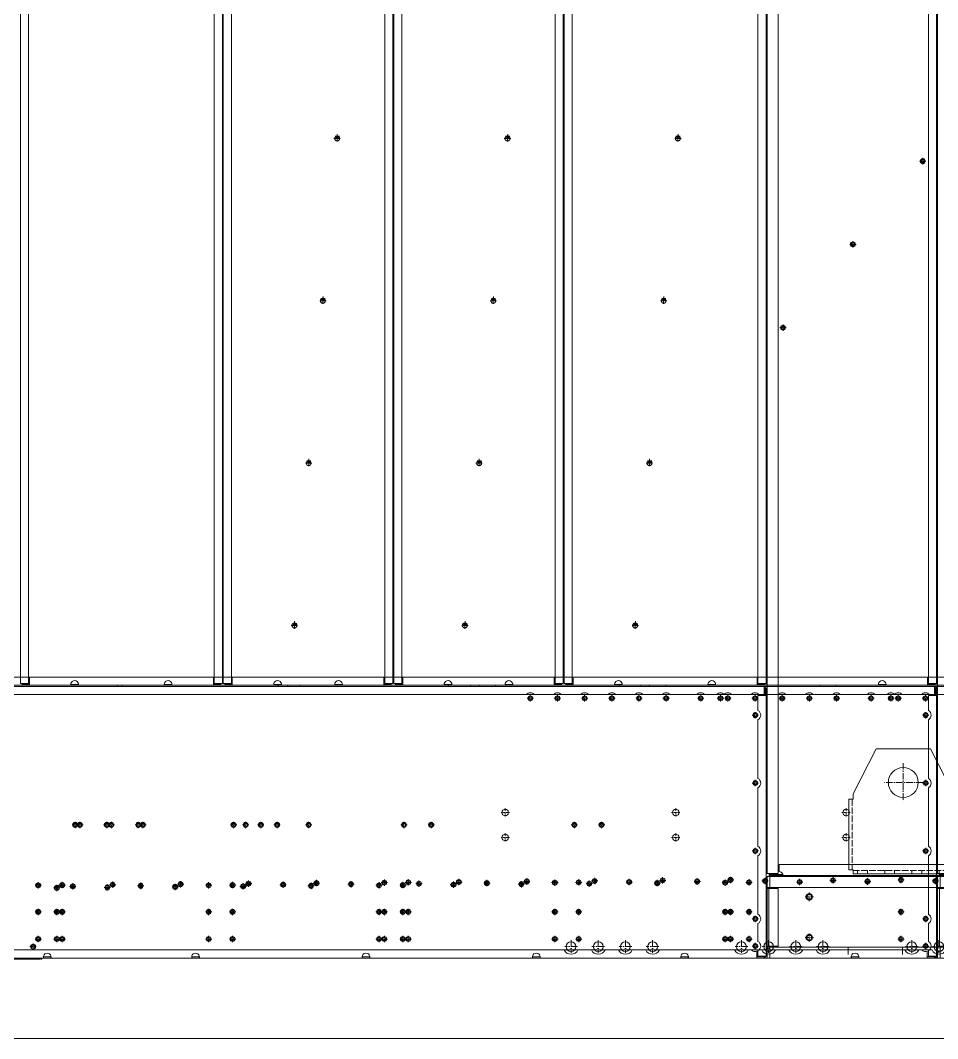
# Model space of a CAD drawing. Header units: millimetres. Extents: x -664082 to 30827, y -141530 to 21962.
# Drawn here: x -653954 to -652266, y -135803 to -133929 of the extents above; entities that cross this region are included whole.
import ezdxf

# ---------------------------------------------------------------- set-up
doc = ezdxf.new("R2010")
doc.units = ezdxf.units.MM
doc.linetypes.add('DASHDOT', pattern=[18.5, 12, -3, 0.5, -3])
doc.linetypes.add('DASHED', pattern=[15, 12, -3])

# ---------------------------------------------------------------- blocks, each defined once
blk = doc.blocks.new('457536')
at = {"color": 7, "lineweight": 5}
for p, q in [((114592.520962, 89152.297332), (114550.020962, 89069.297332)), ((114692.520962, 89152.297332), (114592.520962, 89152.297332)), ((114735.020962, 89069.297332), (114692.520962, 89152.297332)), ((114542.520962, 89059.297332), (114542.520962, 88929.797332)), ((114742.520962, 88929.797332), (114742.520962, 89059.297332)), ((114550.020962, 88922.297332), (114735.020962, 88922.297332))]:
    blk.add_line(p, q, dxfattribs=at)
at = {"color": 7, "linetype": 'DASHDOT', "lineweight": 5}
for p, q in [((114642.520962, 89126.047332), (114642.520962, 89054.547332)), ((114678.270962, 89090.297332), (114606.770962, 89090.297332))]:
    blk.add_line(p, q, dxfattribs=at)
at = {"color": 7, "lineweight": 5, "ltscale": 0.125}
for p, q in [((114550.020962, 89059.297332), (114550.020962, 89069.297332)), ((114735.020962, 89069.297332), (114735.020962, 89059.297332))]:
    blk.add_line(p, q, dxfattribs=at)
at = {"color": 7, "lineweight": 5, "ltscale": 0.09375}
for p, q in [((114542.520962, 89059.297332), (114550.020962, 89059.297332)), ((114742.520962, 89059.297332), (114735.020962, 89059.297332)), ((114550.020962, 88929.797332), (114542.520962, 88929.797332)), ((114550.020962, 88922.297332), (114550.020962, 88929.797332)), ((114735.020962, 88929.797332), (114742.520962, 88929.797332)), ((114735.020962, 88922.297332), (114735.020962, 88929.797332))]:
    blk.add_line(p, q, dxfattribs=at)
at = {"color": 7, "linetype": 'DASHED', "lineweight": 5}
for p, q in [((114548.520962, 89059.297332), (114548.520962, 88929.797332)), ((114736.520962, 88929.797332), (114736.520962, 89059.297332)), ((114550.020962, 88928.297332), (114735.020962, 88928.297332))]:
    blk.add_line(p, q, dxfattribs=at)
at = {"color": 7, "linetype": 'DASHED', "lineweight": 5, "ltscale": 0.075}
for p, q in [((114558.520962, 88928.297332), (114558.520962, 88922.297332)), ((114576.520962, 88928.297332), (114576.520962, 88922.297332)), ((114608.520962, 88928.297332), (114608.520962, 88922.297332)), ((114626.520962, 88928.297332), (114626.520962, 88922.297332)), ((114658.520962, 88928.297332), (114658.520962, 88922.297332)), ((114676.520962, 88928.297332), (114676.520962, 88922.297332)), ((114708.520962, 88928.297332), (114708.520962, 88922.297332)), ((114726.520962, 88928.297332), (114726.520962, 88922.297332))]:
    blk.add_line(p, q, dxfattribs=at)
at = {"color": 7, "lineweight": 5}
blk.add_circle((114642.520962, 89090.297332), 27.5, dxfattribs=at)
blk = doc.blocks.new('1')
at = {"color": 7, "lineweight": 20}
for p, q in [((14514.8, 8904.8), (14514.8, 12345.8)), ((14534.8, 12345.8), (14534.8, 8904.8)), ((12513.3, 12104.2), (12513.3, 9254.4)), ((12528.3, 9254.4), (12528.3, 12104.2)), ((13497.3, 12104.2), (13497.3, 9254.4)), ((13512.3, 9254.4), (13512.3, 12104.2)), ((13513.8, 12104.2), (13513.8, 9254.4)), ((13528.8, 9254.4), (13528.8, 12104.2)), ((14497.8, 12104.2), (14497.8, 9254.4)), ((14512.8, 9254.4), (14512.8, 12104.2)), ((13495.7, 9266.3), (12529.9, 9266.3)), ((14496.2, 9266.3), (13530.4, 9266.3)), ((14509.3, 9249.3), (11516.3, 9249.3)), ((12529.9, 9251.3), (12606.6, 9251.3)), ((12620.1, 9251.3), (13405.6, 9251.3)), ((13419.1, 9251.3), (13495.7, 9251.3)), ((13530.4, 9251.3), (13607.1, 9251.3)), ((13620.6, 9251.3), (14406.1, 9251.3)), ((14419.6, 9251.3), (14496.2, 9251.3)), ((14071.7, 9234.3), (11516.3, 9234.3)), ((14121.7, 9234.3), (14086, 9234.3)), ((14171.7, 9234.3), (14136, 9234.3)), ((14221.7, 9234.3), (14186, 9234.3)), ((14271.7, 9234.3), (14236, 9234.3)), ((14321.7, 9234.3), (14286, 9234.3)), ((14421.7, 9234.3), (14336, 9234.3)), ((14509.3, 9234.3), (14436, 9234.3)), ((14497.8, 9204.9), (14497.8, 9232.3)), ((14512.8, 8752.8), (14512.8, 9232.3)), ((14497.8, 9079.9), (14497.8, 9187.6)), ((14497.8, 8954.9), (14497.8, 9062.6)), ((14497.8, 8829.9), (14497.8, 8937.6)), ((14536.8, 8921.3), (14990.8, 8921.3)), ((16908.1, 8899.3), (14519.5, 8899.3)), ((14983.8, 8901.3), (14543.8, 8901.3)), ((15704.8, 8900.9), (14554.8, 8900.9)), ((14514.8, 8879.3), (16912.8, 8879.3)), ((14514.8, 8771.3), (14514.8, 8877.3)), ((14518, 8877.3), (14518, 8771.3)), ((14519.5, 8879.3), (16908.1, 8879.3)), ((14534.8, 8771.3), (14534.8, 8877.3)), ((14497.8, 8779.9), (14497.8, 8812.6)), ((14141.2, 8764.3), (11884.5, 8764.3)), ((14191.2, 8764.3), (14166.5, 8764.3)), ((14241.2, 8764.3), (14216.5, 8764.3)), ((14291.2, 8764.3), (14266.5, 8764.3)), ((14485.7, 8764.3), (14316.5, 8764.3)), ((14663.8, 8769.3), (14514.8, 8769.3)), ((16908.1, 8769.3), (14519.5, 8769.3)), ((16663.8, 8769.3), (14763.8, 8769.3)), ((12549.3, 8747.3), (11562.3, 8747.3)), ((12556.1, 8749.3), (11669.6, 8749.3)), ((13456.1, 8749.3), (12569.6, 8749.3)), ((14356.1, 8749.3), (13469.6, 8749.3)), ((14495.8, 8749.3), (14369.6, 8749.3)), ((16912.8, 8749.3), (14514.8, 8749.3)), ((14519.5, 8749.3), (16908.1, 8749.3))]:
    blk.add_line(p, q, dxfattribs=at)
at = {"color": 7, "linetype": 'DASHDOT', "lineweight": 20, "ltscale": 0.2925}
for p, q in [((13729.1, 10257.8), (13717.4, 10257.8)), ((14806.9, 10216), (14795.2, 10216)), ((14678.4, 10062.8), (14666.7, 10062.8)), ((13703, 9959), (13691.3, 9959)), ((14549.8, 9909.6), (14538.1, 9909.6)), ((13676.8, 9660.1), (13665.1, 9660.1)), ((13671, 9666), (13671, 9654.3)), ((13650.7, 9361.3), (13639, 9361.3)), ((14084.7, 9227.3), (14073, 9227.3)), ((14078.8, 9233.1), (14078.8, 9221.4)), ((14134.7, 9227.3), (14123, 9227.3)), ((14128.8, 9233.1), (14128.8, 9221.4)), ((14184.7, 9227.3), (14173, 9227.3)), ((14178.8, 9233.1), (14178.8, 9221.4)), ((14234.7, 9227.3), (14223, 9227.3)), ((14228.8, 9233.1), (14228.8, 9221.4)), ((14284.7, 9227.3), (14273, 9227.3)), ((14278.8, 9233.1), (14278.8, 9221.4)), ((14334.7, 9227.3), (14323, 9227.3)), ((14328.8, 9233.1), (14328.8, 9221.4)), ((14434.7, 9227.3), (14423, 9227.3)), ((14428.8, 9233.1), (14428.8, 9221.4)), ((14498.7, 9196.3), (14487, 9196.3)), ((14492.8, 9202.1), (14492.8, 9190.4)), ((14498.7, 9071.3), (14487, 9071.3)), ((14492.8, 9077.1), (14492.8, 9065.4)), ((12622.8, 9000.1), (12622.8, 8988.4)), ((12680.8, 9000.1), (12680.8, 8988.4)), ((12738.8, 9000.1), (12738.8, 8988.4)), ((12927.8, 9000.1), (12927.8, 8988.4)), ((12985.8, 9000.1), (12985.8, 8988.4)), ((13043.8, 9000.1), (13043.8, 8988.4)), ((13532.8, 9000.1), (13532.8, 8988.4)), ((13582.8, 9000.1), (13582.8, 8988.4)), ((13588.7, 8994.3), (13577, 8994.3)), ((14498.7, 8946.3), (14487, 8946.3)), ((14492.8, 8952.1), (14492.8, 8940.4)), ((12580.3, 8884.3), (12580.3, 8872.6)), ((12673.3, 8885), (12673.3, 8873.3)), ((12798.3, 8886), (12798.3, 8874.3)), ((12923.3, 8887), (12923.3, 8875.3)), ((13048.3, 8888), (13048.3, 8876.3)), ((13173.3, 8888.9), (13173.3, 8877.2)), ((13217.3, 8889.3), (13217.3, 8877.6)), ((13310.3, 8890), (13310.3, 8878.3)), ((13435.3, 8891), (13435.3, 8879.3)), ((13566.2, 8886.2), (13554.5, 8886.2)), ((13560.3, 8892), (13560.3, 8880.3)), ((13691.2, 8887.2), (13679.5, 8887.2)), ((13685.3, 8893), (13685.3, 8881.3)), ((13816.2, 8888.1), (13804.5, 8888.1)), ((13810.3, 8893.9), (13810.3, 8882.2)), ((13860.2, 8888.5), (13848.5, 8888.5)), ((13854.3, 8894.3), (13854.3, 8882.6)), ((13953.2, 8889.2), (13941.5, 8889.2)), ((13947.3, 8895), (13947.3, 8883.3)), ((14078.2, 8890.2), (14066.5, 8890.2)), ((14072.3, 8896), (14072.3, 8884.3)), ((14203.2, 8891.2), (14191.5, 8891.2)), ((14197.3, 8897), (14197.3, 8885.3)), ((14328.2, 8892.2), (14316.5, 8892.2)), ((14322.3, 8898), (14322.3, 8886.3)), ((14453.2, 8893.1), (14441.5, 8893.1)), ((14447.3, 8898.9), (14447.3, 8887.2)), ((12580.3, 8840.1), (12580.3, 8828.4)), ((13173.3, 8840.1), (13173.3, 8828.4)), ((13217.3, 8840.1), (13217.3, 8828.4)), ((13816.2, 8834.3), (13804.5, 8834.3)), ((13810.3, 8840.1), (13810.3, 8828.4)), ((13860.2, 8834.3), (13848.5, 8834.3)), ((13854.3, 8840.1), (13854.3, 8828.4)), ((14453.2, 8834.3), (14441.5, 8834.3)), ((14447.3, 8840.1), (14447.3, 8828.4)), ((14498.7, 8821.3), (14487, 8821.3)), ((14492.8, 8827.1), (14492.8, 8815.4)), ((12580.3, 8790.1), (12580.3, 8778.4)), ((13173.3, 8790.1), (13173.3, 8778.4)), ((13217.3, 8790.1), (13217.3, 8778.4)), ((13810.3, 8790.1), (13810.3, 8778.4)), ((13854.3, 8790.1), (13854.3, 8778.4)), ((14447.3, 8790.1), (14447.3, 8778.4)), ((12536.8, 8776.1), (12536.8, 8764.4)), ((13816.2, 8784.3), (13804.5, 8784.3)), ((13860.2, 8784.3), (13848.5, 8784.3)), ((14453.2, 8784.3), (14441.5, 8784.3)), ((14498.7, 8771.3), (14487, 8771.3)), ((14492.8, 8777.1), (14492.8, 8765.4))]:
    blk.add_line(p, q, dxfattribs=at)
at = {"color": 7, "linetype": 'DASHDOT', "lineweight": 20, "ltscale": 0.195}
for p, q in [((13727.2, 10257.8), (13719.4, 10257.8)), ((13727.5, 10261.8), (13719.7, 10261.8)), ((14805, 10216), (14797.2, 10216)), ((14676.4, 10062.8), (14668.6, 10062.8)), ((13701, 9959), (13693.2, 9959)), ((13701.4, 9963), (13693.6, 9963)), ((14547.8, 9909.6), (14540, 9909.6)), ((13674.9, 9660.1), (13667.1, 9660.1)), ((13675.2, 9664.1), (13667.4, 9664.1)), ((13671, 9664), (13671, 9656.2)), ((13671.3, 9668), (13671.3, 9660.2)), ((13648.7, 9361.3), (13640.9, 9361.3)), ((13649.1, 9365.2), (13641.3, 9365.2)), ((13644.8, 9365.2), (13644.8, 9357.4)), ((12797.9, 8884.1), (12797.9, 8876.3)), ((12922.9, 8885), (12922.9, 8877.2)), ((13047.9, 8886), (13047.9, 8878.2)), ((13172.8, 8887), (13172.8, 8879.2)), ((13216.8, 8887.3), (13216.8, 8879.5)), ((13309.9, 8888.1), (13309.9, 8880.3)), ((13434.9, 8889.1), (13434.9, 8881.3)), ((13563.8, 8886.1), (13556, 8886.1)), ((13559.9, 8890), (13559.9, 8882.2)), ((13684.9, 8891), (13684.9, 8883.2)), ((13813.7, 8888.1), (13805.9, 8888.1)), ((13809.8, 8892), (13809.8, 8884.2)), ((13857.7, 8888.4), (13849.9, 8888.4)), ((13853.8, 8892.3), (13853.8, 8884.5)), ((13950.8, 8889.2), (13943, 8889.2)), ((13946.9, 8893.1), (13946.9, 8885.3)), ((14075.8, 8890.2), (14068, 8890.2)), ((14071.9, 8894.1), (14071.9, 8886.3)), ((14200.8, 8891.1), (14193, 8891.1)), ((14196.9, 8895), (14196.9, 8887.2)), ((14325.8, 8892.1), (14318, 8892.1)), ((14321.9, 8896), (14321.9, 8888.2)), ((14450.7, 8893.1), (14442.9, 8893.1)), ((14446.8, 8897), (14446.8, 8889.2)), ((12579.8, 8882.3), (12579.8, 8874.5)), ((12672.9, 8883.1), (12672.9, 8875.3)), ((12579.8, 8838.2), (12579.8, 8830.4)), ((13172.8, 8838.2), (13172.8, 8830.4)), ((13216.8, 8838.2), (13216.8, 8830.4)), ((13813.7, 8834.3), (13805.9, 8834.3)), ((13809.8, 8838.2), (13809.8, 8830.4)), ((13857.7, 8834.3), (13849.9, 8834.3)), ((13853.8, 8838.2), (13853.8, 8830.4)), ((14450.7, 8834.3), (14442.9, 8834.3)), ((14446.8, 8838.2), (14446.8, 8830.4)), ((12579.8, 8788.2), (12579.8, 8780.4)), ((13172.8, 8788.2), (13172.8, 8780.4)), ((13216.8, 8788.2), (13216.8, 8780.4)), ((13813.7, 8784.3), (13805.9, 8784.3)), ((13809.8, 8788.2), (13809.8, 8780.4)), ((13857.7, 8784.3), (13849.9, 8784.3)), ((13853.8, 8788.2), (13853.8, 8780.4)), ((14450.7, 8784.3), (14442.9, 8784.3)), ((14446.8, 8788.2), (14446.8, 8780.4))]:
    blk.add_line(p, q, dxfattribs=at)
at = {"color": 7, "linetype": 'DASHDOT', "lineweight": 20, "ltscale": 0.292499}
for p, q in [((13723.3, 10263.7), (13723.3, 10252)), ((14672.5, 10068.6), (14672.5, 10056.9)), ((13697.1, 9964.8), (13697.1, 9953.1)), ((13644.8, 9367.1), (13644.8, 9355.4)), ((12628.7, 8994.3), (12617, 8994.3)), ((12686.7, 8994.3), (12675, 8994.3)), ((12744.7, 8994.3), (12733, 8994.3)), ((12933.7, 8994.3), (12922, 8994.3)), ((12991.7, 8994.3), (12980, 8994.3)), ((13049.7, 8994.3), (13038, 8994.3)), ((13538.7, 8994.3), (13527, 8994.3)), ((13316.2, 8884.2), (13304.5, 8884.2)), ((13441.2, 8885.2), (13429.5, 8885.2)), ((12586.2, 8878.5), (12574.5, 8878.5)), ((12679.2, 8879.2), (12667.5, 8879.2)), ((12804.2, 8880.2), (12792.5, 8880.2)), ((12929.2, 8881.2), (12917.5, 8881.2)), ((13054.2, 8882.2), (13042.5, 8882.2)), ((13179.2, 8883.1), (13167.5, 8883.1)), ((13223.2, 8883.5), (13211.5, 8883.5)), ((12586.2, 8834.3), (12574.5, 8834.3)), ((13179.2, 8834.3), (13167.5, 8834.3)), ((13223.2, 8834.3), (13211.5, 8834.3)), ((12586.2, 8784.3), (12574.5, 8784.3)), ((13179.2, 8784.3), (13167.5, 8784.3)), ((13223.2, 8784.3), (13211.5, 8784.3)), ((12542.7, 8770.3), (12531, 8770.3))]:
    blk.add_line(p, q, dxfattribs=at)
at = {"color": 7, "linetype": 'DASHDOT', "lineweight": 20, "ltscale": 0.194998}
for p, q in [((13723.3, 10261.7), (13723.3, 10253.9)), ((14801.1, 10219.9), (14801.1, 10212.1)), ((13697.1, 9962.9), (13697.1, 9955.1)), ((13697.5, 9966.9), (13697.5, 9959.1)), ((13051.8, 8882.1), (13044, 8882.1))]:
    blk.add_line(p, q, dxfattribs=at)
at = {"color": 7, "linetype": 'DASHDOT', "lineweight": 20, "ltscale": 0.195001}
for p, q in [((13723.6, 10265.7), (13723.6, 10257.9)), ((14672.5, 10066.7), (14672.5, 10058.9)), ((14543.9, 9913.5), (14543.9, 9905.7)), ((13645.2, 9369.1), (13645.2, 9361.3)), ((13313.8, 8884.2), (13306, 8884.2)), ((13438.8, 8885.2), (13431, 8885.2)), ((13688.8, 8887.1), (13681, 8887.1)), ((12583.7, 8878.4), (12575.9, 8878.4)), ((12676.8, 8879.2), (12669, 8879.2)), ((12801.8, 8880.2), (12794, 8880.2)), ((12926.8, 8881.1), (12919, 8881.1)), ((13176.7, 8883.1), (13168.9, 8883.1)), ((13220.7, 8883.4), (13212.9, 8883.4)), ((12583.7, 8834.3), (12575.9, 8834.3)), ((13176.7, 8834.3), (13168.9, 8834.3)), ((13220.7, 8834.3), (13212.9, 8834.3)), ((12583.7, 8784.3), (12575.9, 8784.3)), ((13176.7, 8784.3), (13168.9, 8784.3)), ((13220.7, 8784.3), (13212.9, 8784.3))]:
    blk.add_line(p, q, dxfattribs=at)
at = {"color": 7, "linetype": 'DASHDOT', "lineweight": 20, "ltscale": 0.292502}
for p, q in [((14801, 10221.8), (14801, 10210.1)), ((14543.9, 9915.4), (14543.9, 9903.7))]:
    blk.add_line(p, q, dxfattribs=at)
at = {"color": 7, "lineweight": 20, "ltscale": 0.077786}
blk.add_line((14514.8, 9909.1), (14512.8, 9906.8), dxfattribs=at)
at = {"color": 7, "lineweight": 20, "ltscale": 0.05349}
blk.add_line((14512.8, 9851.9), (14514.8, 9851.1), dxfattribs=at)
blk.add_line((14512.8, 9851.9), (14514.8, 9851.1), dxfattribs=at)
at = {"color": 7, "lineweight": 20, "ltscale": 0.039896}
blk.add_line((14514.3, 9846), (14512.8, 9846.5), dxfattribs=at)
at = {"color": 7, "lineweight": 20, "ltscale": 0.012708}
for p, q in [((14514.3, 9846), (14514.8, 9846)), ((14514.3, 9273.7), (14514.8, 9273.7)), ((14514.8, 9273.7), (14514.3, 9273.7))]:
    blk.add_line(p, q, dxfattribs=at)
at = {"color": 7, "lineweight": 20, "ltscale": 0.2975}
for p, q in [((12529.9, 9266.3), (12529.9, 9254.4)), ((13495.7, 9254.4), (13495.7, 9266.3)), ((13530.4, 9266.3), (13530.4, 9254.4)), ((14496.2, 9254.4), (14496.2, 9266.3)), ((12516.4, 9254.4), (12528.3, 9254.4)), ((13497.3, 9254.4), (13509.2, 9254.4)), ((13516.9, 9254.4), (13528.8, 9254.4)), ((14497.8, 9254.4), (14509.7, 9254.4))]:
    blk.add_line(p, q, dxfattribs=at)
at = {"color": 7, "lineweight": 20, "ltscale": 0.4625}
blk.add_line((14514.3, 9273.7), (14514.3, 9255.2), dxfattribs=at)
blk.add_line((14514.3, 9273.7), (14514.3, 9255.2), dxfattribs=at)
at = {"color": 7, "lineweight": 20, "ltscale": 0.0775}
for p, q in [((12513.3, 9254.4), (12516.4, 9254.4)), ((12529.9, 9251.3), (12529.9, 9254.4)), ((13495.7, 9251.3), (13495.7, 9254.4)), ((13512.3, 9254.4), (13509.2, 9254.4)), ((13513.8, 9254.4), (13516.9, 9254.4)), ((13530.4, 9251.3), (13530.4, 9254.4)), ((14496.2, 9251.3), (14496.2, 9254.4)), ((14512.8, 9254.4), (14509.7, 9254.4))]:
    blk.add_line(p, q, dxfattribs=at)
at = {"color": 7, "lineweight": 20, "ltscale": 0.0375}
for p, q in [((12516.4, 9252.9), (12516.4, 9254.4)), ((13509.2, 9252.9), (13509.2, 9254.4)), ((13516.9, 9252.9), (13516.9, 9254.4)), ((14510.8, 9245.8), (14509.3, 9245.8)), ((14509.7, 9252.9), (14509.7, 9254.4)), ((14518.3, 8903.3), (14518.3, 8904.8)), ((14518, 8877.3), (14519.5, 8877.3)), ((14509.3, 8751.3), (14509.3, 8752.8))]:
    blk.add_line(p, q, dxfattribs=at)
at = {"color": 7, "lineweight": 20, "ltscale": 0.3375}
for p, q in [((12529.9, 9252.9), (12516.4, 9252.9)), ((12516.4, 9251.3), (12529.9, 9251.3)), ((13509.2, 9252.9), (13495.7, 9252.9)), ((13495.7, 9251.3), (13509.2, 9251.3)), ((13530.4, 9252.9), (13516.9, 9252.9)), ((13516.9, 9251.3), (13530.4, 9251.3)), ((14509.7, 9252.9), (14496.2, 9252.9)), ((14496.2, 9251.3), (14509.7, 9251.3)), ((14510.8, 9232.3), (14510.8, 9245.8)), ((14512.8, 9245.8), (14512.8, 9232.3)), ((14495.8, 8751.3), (14509.3, 8751.3)), ((14509.3, 8749.3), (14495.8, 8749.3))]:
    blk.add_line(p, q, dxfattribs=at)
at = {"color": 7, "lineweight": 20, "ltscale": 0.04}
for p, q in [((12516.4, 9251.3), (12516.4, 9252.9)), ((12606.6, 9251.3), (12606.6, 9252.9)), ((12620.1, 9251.3), (12620.1, 9252.9)), ((13405.6, 9251.3), (13405.6, 9252.9)), ((13419.1, 9251.3), (13419.1, 9252.9)), ((13509.2, 9251.3), (13509.2, 9252.9)), ((13516.9, 9251.3), (13516.9, 9252.9)), ((13607.1, 9251.3), (13607.1, 9252.9)), ((13620.6, 9251.3), (13620.6, 9252.9)), ((14406.1, 9251.3), (14406.1, 9252.9)), ((14419.6, 9251.3), (14419.6, 9252.9)), ((14509.7, 9251.3), (14509.7, 9252.9)), ((14554.8, 8899.3), (14554.8, 8900.9))]:
    blk.add_line(p, q, dxfattribs=at)
at = {"color": 7, "lineweight": 20, "ltscale": 0.168029}
for p, q in [((12606.6, 9252.9), (12613.3, 9252.9)), ((12606.6, 9251.3), (12613.3, 9251.3)), ((12620.1, 9252.9), (12613.3, 9252.9)), ((12620.1, 9251.3), (12613.3, 9251.3)), ((13405.6, 9252.9), (13412.3, 9252.9)), ((13405.6, 9251.3), (13412.3, 9251.3)), ((13419.1, 9252.9), (13412.3, 9252.9)), ((13419.1, 9251.3), (13412.3, 9251.3)), ((13607.1, 9252.9), (13613.8, 9252.9)), ((13607.1, 9251.3), (13613.8, 9251.3)), ((13620.6, 9252.9), (13613.8, 9252.9)), ((13620.6, 9251.3), (13613.8, 9251.3)), ((14406.1, 9252.9), (14412.8, 9252.9)), ((14406.1, 9251.3), (14412.8, 9251.3)), ((14419.6, 9252.9), (14412.8, 9252.9)), ((14419.6, 9251.3), (14412.8, 9251.3))]:
    blk.add_line(p, q, dxfattribs=at)
at = {"color": 7, "lineweight": 20, "ltscale": 0.050191}
for p, q in [((12700.6, 9249.3), (12700.7, 9251.3)), ((12700.7, 9251.3), (12700.6, 9249.3)), ((13005.4, 9249.3), (13005.5, 9251.3)), ((13005.5, 9251.3), (13005.4, 9249.3)), ((13655.1, 9249.3), (13655.3, 9251.3))]:
    blk.add_line(p, q, dxfattribs=at)
at = {"color": 7, "lineweight": 20, "ltscale": 0.05019}
blk.add_line((13615.1, 9251.3), (13615, 9249.3), dxfattribs=at)
at = {"color": 7, "lineweight": 20, "ltscale": 0.05}
for p, q in [((13984.6, 9251.3), (13984.6, 9249.3)), ((14512.8, 9245.8), (14510.8, 9245.8)), ((14518.3, 8901.3), (14518.3, 8903.3)), ((14529.8, 8901.3), (14529.8, 8903.3)), ((14514.8, 8877.3), (14514.8, 8879.3)), ((14518, 8877.3), (14518, 8879.3)), ((14518, 8877.3), (14518, 8879.3)), ((14514.8, 8769.3), (14514.8, 8771.3)), ((14518, 8769.3), (14518, 8771.3)), ((14518, 8769.3), (14518, 8771.3)), ((12552.8, 8747.3), (12550.8, 8747.3)), ((12556.1, 8749.3), (12556.1, 8751.3)), ((12569.6, 8749.3), (12569.6, 8751.3)), ((13456.1, 8749.3), (13456.1, 8751.3)), ((13469.6, 8749.3), (13469.6, 8751.3)), ((14356.1, 8749.3), (14356.1, 8751.3)), ((14369.6, 8749.3), (14369.6, 8751.3)), ((14509.3, 8749.3), (14509.3, 8751.3))]:
    blk.add_line(p, q, dxfattribs=at)
at = {"color": 7, "lineweight": 20, "ltscale": 0.049942}
blk.add_line((14014.6, 9251.3), (14014.6, 9249.3), dxfattribs=at)
at = {"color": 7, "lineweight": 20, "ltscale": 0.049995}
blk.add_line((14014.6, 9251.3), (14014.6, 9249.3), dxfattribs=at)
at = {"color": 7, "lineweight": 20, "ltscale": 0.0875}
for p, q in [((14509.3, 9249.3), (14509.3, 9245.8)), ((14512.8, 9232.3), (14509.3, 9232.3)), ((14514.8, 8904.8), (14518.3, 8904.8)), ((14495.8, 8749.3), (14495.8, 8752.8)), ((14512.8, 8752.8), (14509.3, 8752.8))]:
    blk.add_line(p, q, dxfattribs=at)
at = {"color": 7, "lineweight": 20, "ltscale": 0.2875}
for p, q in [((14509.3, 9234.3), (14509.3, 9245.8)), ((14497.8, 9232.3), (14509.3, 9232.3)), ((14518.3, 8903.3), (14529.8, 8903.3)), ((14529.8, 8901.3), (14518.3, 8901.3)), ((14497.8, 8752.8), (14509.3, 8752.8))]:
    blk.add_line(p, q, dxfattribs=at)
at = {"color": 7, "lineweight": 20, "ltscale": 0.114792}
blk.add_line((14509.7, 9253.7), (14514.3, 9253.7), dxfattribs=at)
at = {"color": 7, "lineweight": 20, "ltscale": 0.114793}
blk.add_line((14514.3, 9251.7), (14509.7, 9251.7), dxfattribs=at)
at = {"color": 7, "lineweight": 20, "ltscale": 0.037293}
blk.add_line((14512.8, 9255.2), (14514.3, 9255.2), dxfattribs=at)
at = {"color": 7, "lineweight": 20, "ltscale": 0.037353}
blk.add_line((14514.3, 9255.2), (14512.8, 9255.2), dxfattribs=at)
at = {"color": 7, "linetype": 'DASHDOT', "lineweight": 20, "ltscale": 0.390001}
for p, q in [((14040.6, 9017.3), (14025, 9017.3)), ((14040.6, 8971.3), (14025, 8971.3))]:
    blk.add_line(p, q, dxfattribs=at)
at = {"color": 7, "linetype": 'DASHDOT', "lineweight": 20, "ltscale": 0.389999}
blk.add_line((14032.8, 9025.1), (14032.8, 9009.5), dxfattribs=at)
at = {"color": 7, "linetype": 'DASHDOT', "lineweight": 20, "ltscale": 0.39}
for p, q in [((14032.8, 8979.1), (14032.8, 8963.5)), ((14592.3, 8869.6), (14592.3, 8854)), ((14600.1, 8861.8), (14584.5, 8861.8)), ((14592.3, 8794.6), (14592.3, 8779)), ((14600.1, 8786.8), (14584.5, 8786.8))]:
    blk.add_line(p, q, dxfattribs=at)
at = {"color": 7, "lineweight": 20, "ltscale": 0.319497}
blk.add_line((14536.8, 8921.3), (14536.8, 8908.5), dxfattribs=at)
at = {"color": 7, "lineweight": 20, "ltscale": 0.4125}
blk.add_line((14534.8, 8904.8), (14518.3, 8904.8), dxfattribs=at)
at = {"color": 7, "lineweight": 20, "ltscale": 0.175}
for p, q in [((14529.8, 8903.3), (14536.8, 8903.3)), ((14529.8, 8901.3), (14536.8, 8901.3)), ((14543.8, 8901.3), (14536.8, 8901.3))]:
    blk.add_line(p, q, dxfattribs=at)
at = {"color": 7, "lineweight": 20, "ltscale": 0.164795}
blk.add_line((14543.4, 8903.3), (14536.8, 8903.3), dxfattribs=at)
at = {"color": 7, "lineweight": 20, "ltscale": 0.1175}
for p, q in [((14519.5, 8899.3), (14514.8, 8899.3)), ((14519.5, 8899.3), (14519.5, 8894.6)), ((14514.8, 8771.3), (14519.5, 8771.3)), ((14519.5, 8749.3), (14519.5, 8754))]:
    blk.add_line(p, q, dxfattribs=at)
at = {"color": 7, "lineweight": 20, "ltscale": 0.16}
for p, q in [((14514.8, 8892.9), (14514.8, 8899.3)), ((14514.8, 8749.3), (14514.8, 8755.7))]:
    blk.add_line(p, q, dxfattribs=at)
at = {"color": 7, "lineweight": 20, "ltscale": 0.34}
for p, q in [((14514.8, 8892.9), (14514.8, 8879.3)), ((14514.8, 8769.3), (14514.8, 8755.7)), ((14663.8, 8755.7), (14663.8, 8769.3)), ((14763.8, 8769.3), (14763.8, 8755.7))]:
    blk.add_line(p, q, dxfattribs=at)
at = {"color": 7, "lineweight": 20, "ltscale": 0.3825}
for p, q in [((14519.5, 8894.6), (14519.5, 8879.3)), ((14534.8, 8877.3), (14519.5, 8877.3)), ((14519.5, 8771.3), (14534.8, 8771.3)), ((14519.5, 8769.3), (14519.5, 8754))]:
    blk.add_line(p, q, dxfattribs=at)
at = {"color": 7, "lineweight": 20, "ltscale": 0.08}
for p, q in [((14514.8, 8877.3), (14518, 8877.3)), ((14518, 8771.3), (14514.8, 8771.3))]:
    blk.add_line(p, q, dxfattribs=at)
at = {"color": 7, "linetype": 'DASHDOT', "lineweight": 20}
for p, q in [((14153.8, 8782), (14153.8, 8758.6)), ((14203.8, 8782), (14203.8, 8758.6)), ((14253.8, 8782), (14253.8, 8758.6)), ((14303.8, 8782), (14303.8, 8758.6)), ((14165.5, 8770.3), (14142.1, 8770.3)), ((14215.5, 8770.3), (14192.1, 8770.3)), ((14265.5, 8770.3), (14242.1, 8770.3)), ((14315.5, 8770.3), (14292.1, 8770.3))]:
    blk.add_line(p, q, dxfattribs=at)
at = {"color": 7, "lineweight": 20, "ltscale": 0.224015}
blk.add_line((14495.8, 8761.7), (14495.8, 8752.8), dxfattribs=at)
at = {"color": 7, "lineweight": 20, "ltscale": 0.245994}
blk.add_line((14497.8, 8752.8), (14497.8, 8762.6), dxfattribs=at)
at = {"lineweight": 20}
for p, q in [((16912.8, 8749.3), (12012.8, 8749.3)), ((9812.8, 8600.9), (18012.8, 8600.9))]:
    blk.add_line(p, q, dxfattribs=at)
at = {"color": 7, "lineweight": 20, "ltscale": 0.049866}
blk.add_line((12549.3, 8749.3), (12549.3, 8747.3), dxfattribs=at)
at = {"color": 7, "lineweight": 20, "ltscale": 0.050015}
for p, q in [((12550.8, 8749.3), (12550.8, 8747.3)), ((12552.8, 8749.3), (12552.8, 8747.3))]:
    blk.add_line(p, q, dxfattribs=at)
at = {"color": 7, "lineweight": 20, "ltscale": 0.169248}
for p, q in [((12556.1, 8751.3), (12562.8, 8751.3)), ((12556.1, 8749.3), (12562.8, 8749.3)), ((12569.6, 8751.3), (12562.8, 8751.3)), ((12569.6, 8749.3), (12562.8, 8749.3)), ((13456.1, 8751.3), (13462.8, 8751.3)), ((13456.1, 8749.3), (13462.8, 8749.3)), ((13469.6, 8751.3), (13462.8, 8751.3)), ((13469.6, 8749.3), (13462.8, 8749.3)), ((14356.1, 8751.3), (14362.8, 8751.3)), ((14356.1, 8749.3), (14362.8, 8749.3)), ((14369.6, 8751.3), (14362.8, 8751.3)), ((14369.6, 8749.3), (14362.8, 8749.3))]:
    blk.add_line(p, q, dxfattribs=at)
at = {"color": 7, "lineweight": 20, "ltscale": 0.000478323}
blk.add_line((14524.4, 8749.3), (14524.4, 8749.3), dxfattribs=at)
at = {"color": 7, "lineweight": 20, "ltscale": 0.000571071}
blk.add_line((14625.1, 8749.3), (14625.2, 8749.3), dxfattribs=at)
at = {"color": 7, "lineweight": 20, "ltscale": 0.000337276}
blk.add_line((14639.6, 8749.3), (14639.6, 8749.3), dxfattribs=at)
at = {"color": 7, "lineweight": 20}
for centre, radius in [((13723.3, 10257.8), 4.5), ((14801, 10216), 4.5), ((14801.1, 10216), 3), ((14672.5, 10062.8), 4.5), ((14672.5, 10062.8), 3), ((13697.1, 9959), 4.5), ((14543.9, 9909.6), 4.5), ((14543.9, 9909.6), 3), ((13671, 9660.1), 4.5), ((13644.8, 9361.3), 4.5), ((14078.8, 9227.3), 4.5), ((14078.8, 9227.3), 3), ((14128.8, 9227.3), 4.5), ((14128.8, 9227.3), 3), ((14178.8, 9227.3), 4.5), ((14178.8, 9227.3), 3), ((14228.8, 9227.3), 4.5), ((14228.8, 9227.3), 3), ((14278.8, 9227.3), 4.5), ((14278.8, 9227.3), 3), ((14328.8, 9227.3), 4.5), ((14328.8, 9227.3), 3), ((14428.8, 9227.3), 4.5), ((14428.8, 9227.3), 3), ((14492.8, 9196.3), 4.5), ((14492.8, 9196.3), 3), ((14492.8, 9071.3), 4.5), ((14492.8, 9071.3), 3), ((14032.8, 9017.3), 6), ((12622.8, 8994.3), 4.5), ((12622.8, 8994.3), 3), ((12680.8, 8994.3), 4.5), ((12680.8, 8994.3), 3), ((12738.8, 8994.3), 4.5), ((12738.8, 8994.3), 3), ((12927.8, 8994.3), 4.5), ((12927.8, 8994.3), 3), ((12985.8, 8994.3), 4.5), ((12985.8, 8994.3), 3), ((13043.8, 8994.3), 4.5), ((13043.8, 8994.3), 3), ((13532.8, 8994.3), 4.5), ((13532.8, 8994.3), 3), ((13582.8, 8994.3), 4.5), ((13582.8, 8994.3), 3), ((14032.8, 8971.3), 6), ((14492.8, 8946.3), 4.5), ((14492.8, 8946.3), 3), ((12673.3, 8879.2), 4.5), ((12798.3, 8880.2), 4.5), ((12923.3, 8881.2), 4.5), ((12922.9, 8881.1), 3), ((13048.3, 8882.2), 4.5), ((13047.9, 8882.1), 3), ((13173.3, 8883.1), 4.5), ((13172.8, 8883.1), 3), ((13217.3, 8883.5), 4.5), ((13216.8, 8883.4), 3), ((13310.3, 8884.2), 4.5), ((13309.9, 8884.2), 3), ((13435.3, 8885.2), 4.5), ((13434.9, 8885.2), 3), ((13560.3, 8886.2), 4.5), ((13559.9, 8886.1), 3), ((13685.3, 8887.2), 4.5), ((13684.9, 8887.1), 3), ((13810.3, 8888.1), 4.5), ((13809.8, 8888.1), 3), ((13854.3, 8888.5), 4.5), ((13853.8, 8888.4), 3), ((13947.3, 8889.2), 4.5), ((13946.9, 8889.2), 3), ((14072.3, 8890.2), 4.5), ((14071.9, 8890.2), 3), ((14197.3, 8891.2), 4.5), ((14196.9, 8891.1), 3), ((14322.3, 8892.2), 4.5), ((14321.9, 8892.1), 3), ((14447.3, 8893.1), 4.5), ((14446.8, 8893.1), 3), ((12580.3, 8878.5), 4.5), ((12579.8, 8878.4), 3), ((12672.9, 8879.2), 3), ((12797.9, 8880.2), 3), ((14592.3, 8861.8), 6), ((14592.3, 8861.8), 4.5), ((12580.3, 8834.3), 4.5), ((12579.8, 8834.3), 3), ((13173.3, 8834.3), 4.5), ((13172.8, 8834.3), 3), ((13217.3, 8834.3), 4.5), ((13216.8, 8834.3), 3), ((13810.3, 8834.3), 4.5), ((13809.8, 8834.3), 3), ((13854.3, 8834.3), 4.5), ((13853.8, 8834.3), 3), ((14447.3, 8834.3), 4.5), ((14446.8, 8834.3), 3), ((14492.8, 8821.3), 4.5), ((14492.8, 8821.3), 3), ((14592.3, 8786.8), 6), ((14592.3, 8786.8), 4.5), ((12536.8, 8770.3), 4.5), ((12536.8, 8770.3), 3), ((12580.3, 8784.3), 4.5), ((12579.8, 8784.3), 3), ((13173.3, 8784.3), 4.5), ((13172.8, 8784.3), 3), ((13217.3, 8784.3), 4.5), ((13216.8, 8784.3), 3), ((13810.3, 8784.3), 4.5), ((13809.8, 8784.3), 3), ((13854.3, 8784.3), 4.5), ((13853.8, 8784.3), 3), ((14153.8, 8770.3), 9), ((14203.8, 8770.3), 9), ((14253.8, 8770.3), 9), ((14303.8, 8770.3), 9), ((14447.3, 8784.3), 4.5), ((14446.8, 8784.3), 3), ((14492.8, 8771.3), 4.5), ((14492.8, 8771.3), 3)]:
    blk.add_circle(centre, radius, dxfattribs=at)
for centre, radius, start, end in [((13723.6, 10261.8), 3, 186.3049, 343.766), ((13723.3, 10257.8), 3, 36.8103, 133.1897), ((13697.5, 9963), 3, 186.3049, 343.766), ((13697.1, 9959), 3, 36.8103, 133.1897), ((13671.3, 9664.1), 3, 186.3049, 343.766), ((13671, 9660.1), 3, 36.8103, 133.1897), ((13645.2, 9365.2), 3, 186.3049, 343.766), ((13644.8, 9361.3), 3, 36.8103, 133.1897), ((12613.3, 9253.2), 7, 9.8709, 170.1291), ((13412.3, 9253.2), 7, 9.8709, 170.1291), ((13613.8, 9253.2), 7, 9.8709, 170.1291), ((14412.8, 9253.2), 7, 9.8709, 170.1291), ((12622.5, 9252.5), 16.1, 173.4757, 179.6789), ((12604.2, 9252.5), 16.2, 0.3311, 6.523), ((13421.5, 9252.5), 16.2, 173.4769, 179.6689), ((13403.2, 9252.5), 16.2, 0.3311, 6.523), ((13623, 9252.5), 16.1, 173.4757, 179.6789), ((13604.7, 9252.5), 16.2, 0.3311, 6.523), ((14422, 9252.5), 16.2, 173.4769, 179.6689), ((14403.7, 9252.5), 16.2, 0.3311, 6.523), ((14509.3, 9245.8), 3.5, 0, 90), ((14509.3, 9245.8), 1.5, 0, 90), ((14514.3, 9255.2), 1.5, 270, 289.8069), ((14514.3, 9255.2), 3.5, 270, 278.3501), ((14078.8, 9227.3), 10, 44.427, 135.573), ((14128.8, 9227.3), 10, 44.427, 135.573), ((14178.8, 9227.3), 10, 44.427, 135.573), ((14228.8, 9227.3), 10, 44.427, 135.573), ((14278.8, 9227.3), 10, 44.427, 135.573), ((14328.8, 9227.3), 10, 44.427, 135.573), ((14428.8, 9227.3), 10, 44.427, 135.573), ((14492.8, 9196.3), 10, 300, 60), ((14492.8, 9071.3), 10, 300, 60), ((14492.8, 8946.3), 10, 300, 60), ((14536.8, 8901.5), 7, 27.9406, 90), ((14492.8, 8821.3), 10, 300, 60), ((14492.8, 8771.3), 10, 300, 60), ((12562.8, 8751.3), 7, 12.3736, 167.6264), ((12551, 8750.3), 18.8, 0.553, 7.5903), ((13462.8, 8751.3), 7, 12.3736, 167.6264), ((14153.8, 8770.3), 14, 205.3769, 334.6231), ((14203.8, 8770.3), 14, 205.3769, 334.6231), ((14253.8, 8770.3), 14, 205.3769, 334.6231), ((14303.8, 8770.3), 14, 205.3769, 334.6231), ((14362.8, 8751.3), 7, 12.3736, 167.6264), ((14492.8, 8771.3), 10, 224.427, 287.4576), ((14509.3, 8752.8), 1.5, 270, 0), ((14509.3, 8752.8), 3.5, 270, 0), ((12553.3, 8752.8), 3.5, 270, 270.245), ((12597.3, 8752.8), 3.5, 270, 270.245), ((13155.3, 8752.8), 3.5, 269.755, 270), ((13190.3, 8752.8), 3.5, 270, 270.245), ((13199.3, 8752.8), 3.5, 269.755, 270), ((13234.3, 8752.8), 3.5, 270, 270.245), ((13792.3, 8752.8), 3.5, 269.755, 270), ((13827.3, 8752.8), 3.5, 270, 270.245), ((13836.3, 8752.8), 3.5, 269.755, 270), ((13871.3, 8752.8), 3.5, 270, 270.245), ((14429.3, 8752.8), 3.5, 269.755, 270), ((14464.3, 8752.8), 3.5, 270, 270.245), ((14474.3, 8752.8), 3.5, 269.755, 270), ((14559.5, 8754), 4.7, 269.7272, 270), ((14561.2, 8755.7), 6.4, 269.7738, 270), ((14623.4, 8755.7), 6.4, 270, 270.2365)]:
    blk.add_arc(centre, radius, start, end, dxfattribs=at)
for points, knots in [([(12606.3, 9252.6), (12606.3, 9252.3), (12606.4, 9252), (12606.4, 9251.7), (12606.4, 9251.4), (12606.5, 9251.3), (12606.6, 9251.3), (12606.6, 9251.3), (12606.6, 9251.3)], [0, 0, 0, 0, 0, 0, 3.570616, 3.570616, 3.570616, 4.974883, 4.974883, 4.974883, 4.974883, 4.974883, 4.974883]), ([(12620.3, 9252.6), (12620.3, 9252.3), (12620.3, 9252), (12620.3, 9251.7), (12620.3, 9251.4), (12620.2, 9251.3), (12620.1, 9251.3), (12620.1, 9251.3), (12620.1, 9251.3)], [0, 0, 0, 0, 0, 0, 3.570616, 3.570616, 3.570616, 4.974883, 4.974883, 4.974883, 4.974883, 4.974883, 4.974883]), ([(13405.3, 9252.6), (13405.3, 9252.3), (13405.4, 9252), (13405.4, 9251.7), (13405.4, 9251.4), (13405.5, 9251.3), (13405.6, 9251.3), (13405.6, 9251.3), (13405.6, 9251.3)], [0, 0, 0, 0, 0, 0, 3.570616, 3.570616, 3.570616, 4.974883, 4.974883, 4.974883, 4.974883, 4.974883, 4.974883]), ([(13419.3, 9252.6), (13419.3, 9252.3), (13419.3, 9252), (13419.3, 9251.7), (13419.3, 9251.4), (13419.2, 9251.3), (13419.1, 9251.3), (13419.1, 9251.3), (13419.1, 9251.3)], [0, 0, 0, 0, 0, 0, 3.570616, 3.570616, 3.570616, 4.974883, 4.974883, 4.974883, 4.974883, 4.974883, 4.974883]), ([(13606.8, 9252.6), (13606.8, 9252.3), (13606.9, 9252), (13606.9, 9251.7), (13606.9, 9251.4), (13607, 9251.3), (13607.1, 9251.3), (13607.1, 9251.3), (13607.1, 9251.3)], [0, 0, 0, 0, 0, 0, 3.570616, 3.570616, 3.570616, 4.974883, 4.974883, 4.974883, 4.974883, 4.974883, 4.974883]), ([(13620.8, 9252.6), (13620.8, 9252.3), (13620.8, 9252), (13620.8, 9251.7), (13620.8, 9251.4), (13620.7, 9251.3), (13620.6, 9251.3), (13620.6, 9251.3), (13620.6, 9251.3)], [0, 0, 0, 0, 0, 0, 3.570616, 3.570616, 3.570616, 4.974883, 4.974883, 4.974883, 4.974883, 4.974883, 4.974883]), ([(14405.8, 9252.6), (14405.8, 9252.3), (14405.9, 9252), (14405.9, 9251.7), (14405.9, 9251.4), (14406, 9251.3), (14406.1, 9251.3), (14406.1, 9251.3), (14406.1, 9251.3)], [0, 0, 0, 0, 0, 0, 3.570616, 3.570616, 3.570616, 4.974883, 4.974883, 4.974883, 4.974883, 4.974883, 4.974883]), ([(14419.8, 9252.6), (14419.8, 9252.3), (14419.8, 9252), (14419.8, 9251.7), (14419.8, 9251.4), (14419.7, 9251.3), (14419.6, 9251.3), (14419.6, 9251.3), (14419.6, 9251.3)], [0, 0, 0, 0, 0, 0, 3.570616, 3.570616, 3.570616, 4.974883, 4.974883, 4.974883, 4.974883, 4.974883, 4.974883]), ([(14543, 8904.8), (14543.2, 8904.3), (14543.3, 8903.7), (14543.5, 8903.2), (14543.6, 8902.4), (14543.8, 8901.7), (14543.8, 8901.5), (14543.8, 8901.4), (14543.8, 8901.3), (14543.8, 8901.3), (14543.8, 8901.3), (14543.8, 8901.3)], [0, 0, 0, 0, 0, 0, 5.019575, 5.019575, 5.019575, 8.671425, 8.671425, 8.671425, 8.70839, 8.70839, 8.70839, 8.70839, 8.70839, 8.70839]), ([(12555.8, 8750.5), (12555.8, 8750.1), (12555.9, 8749.8), (12555.9, 8749.6), (12555.9, 8749.4), (12556, 8749.3), (12556, 8749.3), (12556.1, 8749.3), (12556.1, 8749.3)], [0, 0, 0, 0, 0, 0, 3.902586, 3.902586, 3.902586, 4.80152, 4.80152, 4.80152, 4.80152, 4.80152, 4.80152]), ([(12569.8, 8750.5), (12569.8, 8750.1), (12569.8, 8749.8), (12569.8, 8749.6), (12569.8, 8749.4), (12569.7, 8749.3), (12569.7, 8749.3), (12569.6, 8749.3), (12569.6, 8749.3)], [0, 0, 0, 0, 0, 0, 3.902586, 3.902586, 3.902586, 4.80152, 4.80152, 4.80152, 4.80152, 4.80152, 4.80152]), ([(13455.8, 8750.5), (13455.8, 8750.1), (13455.9, 8749.8), (13455.9, 8749.6), (13455.9, 8749.4), (13456, 8749.3), (13456, 8749.3), (13456.1, 8749.3), (13456.1, 8749.3)], [0, 0, 0, 0, 0, 0, 3.902586, 3.902586, 3.902586, 4.80152, 4.80152, 4.80152, 4.80152, 4.80152, 4.80152]), ([(13469.8, 8750.5), (13469.8, 8750.1), (13469.8, 8749.8), (13469.8, 8749.6), (13469.8, 8749.4), (13469.7, 8749.3), (13469.7, 8749.3), (13469.6, 8749.3), (13469.6, 8749.3)], [0, 0, 0, 0, 0, 0, 3.902586, 3.902586, 3.902586, 4.80152, 4.80152, 4.80152, 4.80152, 4.80152, 4.80152]), ([(14355.8, 8750.5), (14355.8, 8750.1), (14355.9, 8749.8), (14355.9, 8749.6), (14355.9, 8749.4), (14356, 8749.3), (14356, 8749.3), (14356.1, 8749.3), (14356.1, 8749.3)], [0, 0, 0, 0, 0, 0, 3.902586, 3.902586, 3.902586, 4.80152, 4.80152, 4.80152, 4.80152, 4.80152, 4.80152]), ([(14369.8, 8750.5), (14369.8, 8750.1), (14369.8, 8749.8), (14369.8, 8749.6), (14369.8, 8749.4), (14369.7, 8749.3), (14369.7, 8749.3), (14369.6, 8749.3), (14369.6, 8749.3)], [0, 0, 0, 0, 0, 0, 3.902586, 3.902586, 3.902586, 4.80152, 4.80152, 4.80152, 4.80152, 4.80152, 4.80152])]:
    blk.add_open_spline(points, degree=5, knots=knots, dxfattribs=at)
for points in [[(12606.4, 9253.3), (12606.4, 9253.1), (12606.4, 9253), (12606.5, 9252.9), (12606.5, 9252.9), (12606.6, 9252.9)], [(12620.3, 9253.3), (12620.3, 9253.1), (12620.3, 9253), (12620.2, 9252.9), (12620.2, 9252.9), (12620.1, 9252.9)], [(13405.4, 9253.3), (13405.4, 9253.1), (13405.4, 9253), (13405.5, 9252.9), (13405.5, 9252.9), (13405.6, 9252.9)], [(13419.3, 9253.3), (13419.3, 9253.1), (13419.3, 9253), (13419.2, 9252.9), (13419.2, 9252.9), (13419.1, 9252.9)], [(13606.9, 9253.3), (13606.9, 9253.1), (13606.9, 9253), (13607, 9252.9), (13607, 9252.9), (13607.1, 9252.9)], [(13620.8, 9253.3), (13620.8, 9253.1), (13620.8, 9253), (13620.7, 9252.9), (13620.7, 9252.9), (13620.6, 9252.9)], [(14405.9, 9253.3), (14405.9, 9253.1), (14405.9, 9253), (14406, 9252.9), (14406, 9252.9), (14406.1, 9252.9)], [(14419.8, 9253.3), (14419.8, 9253.1), (14419.8, 9253), (14419.7, 9252.9), (14419.7, 9252.9), (14419.6, 9252.9)], [(12555.8, 8750.5), (12555.8, 8750.9), (12555.9, 8751.3), (12555.9, 8751.8), (12555.9, 8752.3), (12556, 8752.8)], [(13455.8, 8750.5), (13455.8, 8750.9), (13455.9, 8751.3), (13455.9, 8751.8), (13455.9, 8752.3), (13456, 8752.8)], [(13469.7, 8752.8), (13469.8, 8752.3), (13469.8, 8751.8), (13469.8, 8751.3), (13469.8, 8750.9), (13469.8, 8750.5)], [(14355.8, 8750.5), (14355.8, 8750.9), (14355.9, 8751.3), (14355.9, 8751.8), (14355.9, 8752.3), (14356, 8752.8)], [(14369.7, 8752.8), (14369.8, 8752.3), (14369.8, 8751.8), (14369.8, 8751.3), (14369.8, 8750.9), (14369.8, 8750.5)], [(12555.9, 8751.5), (12555.9, 8751.4), (12555.9, 8751.3), (12556, 8751.3), (12556, 8751.3), (12556.1, 8751.3)], [(12569.8, 8751.5), (12569.8, 8751.4), (12569.8, 8751.3), (12569.7, 8751.3), (12569.7, 8751.3), (12569.6, 8751.3)], [(13455.9, 8751.5), (13455.9, 8751.4), (13455.9, 8751.3), (13456, 8751.3), (13456, 8751.3), (13456.1, 8751.3)], [(13469.8, 8751.5), (13469.8, 8751.4), (13469.8, 8751.3), (13469.7, 8751.3), (13469.7, 8751.3), (13469.6, 8751.3)], [(14355.9, 8751.5), (14355.9, 8751.4), (14355.9, 8751.3), (14356, 8751.3), (14356, 8751.3), (14356.1, 8751.3)], [(14369.8, 8751.5), (14369.8, 8751.4), (14369.8, 8751.3), (14369.7, 8751.3), (14369.7, 8751.3), (14369.6, 8751.3)]]:
    blk.add_open_spline(points, degree=5, dxfattribs=at)
at = {"color": 0, "lineweight": 20}
blk.add_blockref('457536', (-99877.3, -80017.9), dxfattribs=at)

msp = doc.modelspace()

# ---------------------------------------------------------------- block references
at = {"lineweight": 5}
for p in [(-667094.5, -144403.9), (-666780.9, -144403.9), (-666467.4, -144403.9)]:
    msp.add_blockref('1', p, dxfattribs=at)

doc.saveas('drawing.dxf')
